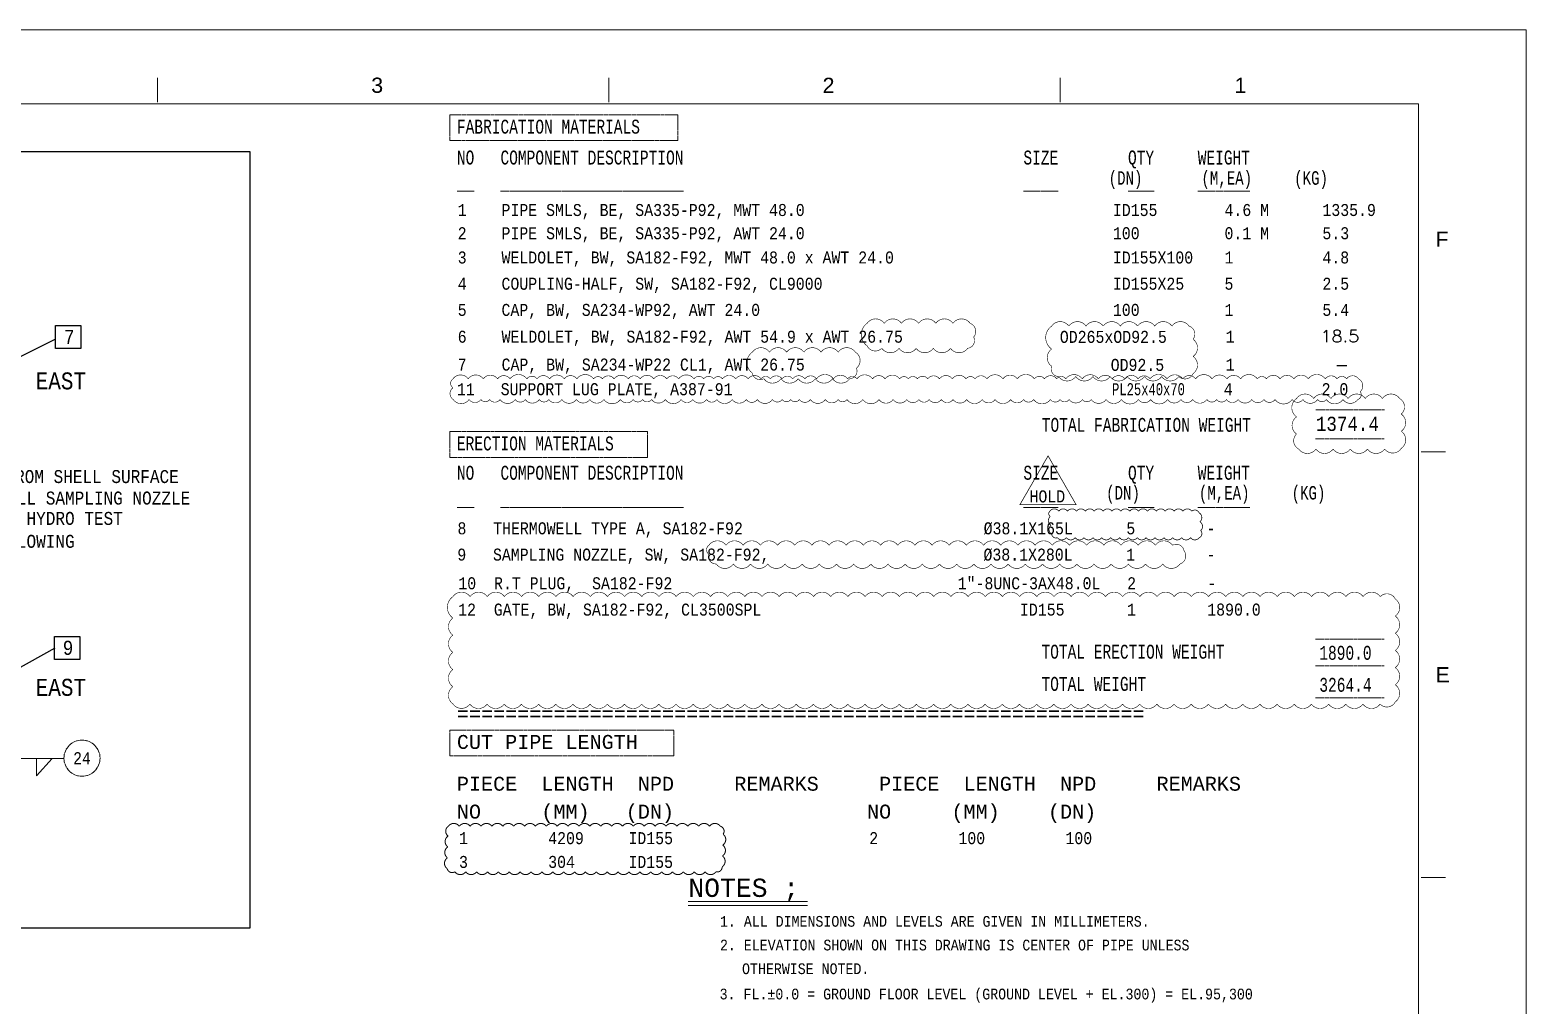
# Model space of a CAD drawing. Header units: inches. Extents: x 985 to 1826, y 0 to 594.
# Drawn here: x 1477.6 to 1826.1, y 366.8 to 594 of the extents above; entities that cross this region are included whole.
import ezdxf
from ezdxf.enums import TextEntityAlignment as Align

# ---------------------------------------------------------------- set-up
doc = ezdxf.new("R2010")
doc.units = ezdxf.units.IN
doc.header["$MEASUREMENT"] = 0
doc.linetypes.add('Solid', pattern=[1, 1, 0])
for name, color, linetype in [('1', 7, 'Continuous'), ('2', 2, 'Continuous'), ('3', 3, 'Continuous'), ('4', 4, 'Continuous'), ('BG 0 -1', 7, 'Continuous'), ('DIM-LINES', 7, 'Continuous'), ('DIM-TEXT', 7, 'Continuous'), ('FRAME', 7, 'Continuous'), ('ISO-TEXT', 7, 'Continuous'), ('MAT-LIST', 7, 'Continuous'), ('MATLIST', 7, 'Continuous'), ('Rev.4', 6, 'Continuous')]:
    doc.layers.add(name, color=color, linetype=linetype)
for name, color, linetype, lineweight in [('borderText', 2, 'Solid', 13), ('weldCyanLabel', 4, 'Solid', 13), ('weldLabel', 2, 'Solid', 13)]:
    doc.layers.add(name, color=color, linetype=linetype, lineweight=lineweight)
doc.styles.add('Arial', font='arial.ttf')
doc.styles.add('fixedText', font='MONOTXT8.shx', dxfattribs={"width": 0.85})
doc.styles.add('MONOTXT', font='MONOTXT.shx', dxfattribs={"width": 0.8})
doc.styles.add('TXT', font='monotxt.shx')
doc.styles.add('txt.shx', font='txt.shx')

msp = doc.modelspace()

# ---------------------------------------------------------------- linework, layer by layer
at = {"layer": '1', "color": 4, "linetype": 'Continuous', "lineweight": 0}
for p, q in [((1630.93, 390.94), (1658.72, 390.94)), ((1630.93, 390.05), (1658.72, 390.05))]:
    msp.add_line(p, q, dxfattribs=at)
at = {"layer": '2', "color": 4}
for points in [[(1483.59, 525.13), (1489.49, 525.13), (1489.49, 519.76), (1483.59, 519.76)], [(1483.3, 452.73), (1489.2, 452.73), (1489.2, 447.37), (1483.3, 447.37)]]:
    msp.add_lwpolyline(points, close=True, dxfattribs=at)
at = {"layer": '3', "color": 2, "linetype": 'Continuous', "lineweight": 0}
for points in [[(1469.24, 424.29), (1485.59, 424.29)], [(1479.11, 424.29), (1479.11, 420.27)], [(1479.11, 424.29), (1479.11, 420.27), (1482.8, 424.29)]]:
    msp.add_lwpolyline(points, dxfattribs=at)
at = {"layer": '4', "color": 2}
msp.add_lwpolyline([(1378.28, 565.68), (1528.86, 565.68), (1528.86, 384.75), (1378.28, 384.75)], close=True, dxfattribs=at)
at = {"layer": 'BG 0 -1', "color": 7, "linetype": 'Continuous', "lineweight": 9}
for p, q in [((985.09, 594), (1826.09, 594)), ((1826.09, 594), (1826.09, 0)), ((1507.29, 577.17), (1507.29, 582.83)), ((1612.41, 577.17), (1612.41, 582.83)), ((1717.54, 577.17), (1717.54, 582.83)), ((1801.02, 576.75), (1010.2, 576.75)), ((1801.02, 18.11), (1801.02, 576.75)), ((1801.65, 495.71), (1807.3, 495.71)), ((1801.65, 396.57), (1807.3, 396.57))]:
    msp.add_line(p, q, dxfattribs=at)
at = {"layer": 'borderText'}
for p, q in [((1777.14, 505.48), (1793.13, 505.48)), ((1777.06, 498.77), (1793.04, 498.77)), ((1777.06, 498.77), (1793.04, 498.77)), ((1777.06, 452.11), (1793.04, 452.11)), ((1777.06, 445.9), (1793.04, 445.9)), ((1777.06, 438.38), (1793.04, 438.38))]:
    msp.add_line(p, q, dxfattribs=at)
at = {"layer": 'borderText', "flags": 128}
for points in [[(1575.44, 568.21), (1575.44, 574.2), (1628.48, 574.2), (1628.48, 568.21)], [(1575.44, 494.43), (1575.44, 500.42), (1621.45, 500.42), (1621.45, 494.43)], [(1575.44, 424.89), (1575.44, 430.89), (1627.62, 430.89), (1627.62, 424.89)]]:
    msp.add_lwpolyline(points, close=True, dxfattribs=at)
at = {"layer": 'DIM-LINES', "color": 4}
for p, q in [((1483.54, 521.99), (1473.65, 517.01)), ((1483.44, 449.98), (1474.07, 444.76))]:
    msp.add_line(p, q, dxfattribs=at)
at = {"layer": 'Rev.4', "color": 1}
for points, const_width in [([(1672.6, 525.65, -0.520567), (1676.6, 525.65, -0.520567), (1680.6, 525.65, -0.520567), (1684.6, 525.65, -0.520567), (1688.6, 525.65, -0.520567), (1692.6, 525.65, -0.520567), (1696.6, 525.65, -0.520567), (1697.42, 522.46, -0.520567), (1696.03, 519.84, -0.520567), (1692.03, 519.84, -0.520567), (1688.03, 519.84, -0.520567), (1684.03, 519.84, -0.520567), (1680.03, 519.84, -0.520567), (1676.03, 519.84, -0.520567), (1672.6, 520.42, -0.520567)], 0.132), ([(1715.59, 525.01, -0.520567), (1719.59, 525.01, -0.520567), (1723.59, 525.01, -0.520567), (1727.59, 525.01, -0.520567), (1731.59, 525.01, -0.520567), (1735.59, 525.01, -0.520567), (1739.59, 525.01, -0.520567), (1743.59, 525.01, -0.520567), (1747.59, 525.01, -0.520567), (1748.52, 521.94, -0.520567), (1748.52, 517.94, -0.520567), (1748.52, 513.94, -0.520567), (1745.2, 513.27, -0.520567), (1741.2, 513.27, -0.520567), (1737.2, 513.27, -0.520567), (1733.2, 513.27, -0.520567), (1729.2, 513.27, -0.520567), (1725.2, 513.27, -0.520567), (1721.2, 513.27, -0.520567), (1717.2, 513.27, -0.520567), (1715.59, 515.66, -0.520567), (1715.59, 519.66, -0.520567)], 0.132), ([(1645.87, 518.94, -0.520567), (1649.87, 518.94, -0.520567), (1653.87, 518.94, -0.520567), (1657.87, 518.94, -0.520567), (1661.87, 518.94, -0.520567), (1665.87, 518.94, -0.520567), (1669.87, 518.94, -0.520567), (1670.12, 515.19, -0.520567), (1668.55, 512.76, -0.520567), (1664.55, 512.76, -0.520567), (1660.55, 512.76, -0.520567), (1656.55, 512.76, -0.520567), (1652.55, 512.76, -0.520567), (1648.55, 512.76, -0.520567), (1645.87, 514.08, -0.520567)], 0.132), ([(1576.14, 512.71, -0.520567), (1579.69, 512.71, -0.520567), (1583.21, 512.71, -0.520567), (1586.53, 512.71, -0.520567), (1589.43, 512.71, -0.520567), (1593.35, 512.71, -0.520567), (1595.72, 512.71, -0.520567), (1598.65, 512.71, -0.520567), (1602.07, 512.71, -0.520567), (1605, 512.71, -0.520567), (1608.89, 512.71, -0.520567), (1610.96, 512.71, -0.520567), (1613.68, 512.71, -0.520567), (1616.97, 512.71, -0.520567), (1619.75, 512.71, -0.520567), (1622.92, 512.71, -0.520567), (1625.94, 512.71, -0.520567), (1628.71, 512.71, -0.520567), (1632.27, 512.71, -0.520567), (1634.55, 512.71, -0.520567), (1636.86, 512.71, -0.520567), (1638.92, 512.71, -0.520567), (1641.99, 512.71, -0.520567), (1644.9, 512.71, -0.520567), (1647.89, 512.71, -0.520567), (1650.07, 512.71, -0.520567), (1652.8, 512.71, -0.520567), (1655.27, 512.71, -0.520567), (1658.1, 512.71, -0.520567), (1660.82, 512.71, -0.520567), (1664.75, 512.71, -0.520567), (1668.06, 512.71, -0.520567), (1670.23, 512.71, -0.520567), (1673.87, 512.71, -0.520567), (1676.8, 512.71, -0.520567), (1680.17, 512.71, -0.520567), (1682.21, 512.71, -0.520567), (1684.33, 512.71, -0.520567), (1686.72, 512.71, -0.520567), (1689.46, 512.71, -0.520567), (1692.45, 512.71, -0.520567), (1695.65, 512.71, -0.520567), (1697.74, 512.71, -0.520567), (1700.53, 512.71, -0.520567), (1704.24, 512.71, -0.520567), (1707.59, 512.71, -0.520567), (1711.56, 512.71, -0.520567), (1713.91, 512.71, -0.520567), (1716.77, 512.71, -0.520567), (1718.89, 512.71, -0.520567), (1722.72, 512.71, -0.520567), (1726.46, 512.71, -0.520567), (1729.7, 512.71, -0.520567), (1732.6, 512.71, -0.520567), (1735.73, 512.71, -0.520567), (1738.5, 512.71, -0.520567), (1742.46, 512.71, -0.520567), (1746.12, 512.71, -0.520567), (1749.11, 512.71, -0.520567), (1752.95, 512.71, -0.520567), (1756.41, 512.71, -0.520567), (1759.59, 512.71, -0.520567), (1763.49, 512.71, -0.520567), (1765.62, 512.71, -0.520567), (1768.8, 512.71, -0.520567), (1772, 512.71, -0.520567), (1775.37, 512.71, -0.520567), (1779.32, 512.71, -0.520567), (1782.07, 512.71, -0.520567), (1784.28, 512.71, -0.520567), (1787.08, 512.71, -0.520567), (1787.45, 509.74, -0.520567), (1786.89, 507.91, -0.520567), (1783.44, 507.91, -0.520567), (1779.56, 507.91, -0.520567), (1777.54, 507.91, -0.520567), (1774.11, 507.91, -0.520567), (1771.61, 507.91, -0.520567), (1767.62, 507.91, -0.520567), (1765.02, 507.91, -0.520567), (1762.2, 507.91, -0.520567), (1759.02, 507.91, -0.520567), (1756.31, 507.91, -0.520567), (1754.03, 507.91, -0.520567), (1751.75, 507.91, -0.520567), (1748.45, 507.91, -0.520567), (1745.69, 507.91, -0.520567), (1742.59, 507.91, -0.520567), (1738.65, 507.91, -0.520567), (1735.8, 507.91, -0.520567), (1731.84, 507.91, -0.520567), (1728.27, 507.91, -0.520567), (1724.8, 507.91, -0.520567), (1722.76, 507.91, -0.520567), (1719.67, 507.91, -0.520567), (1717.56, 507.91, -0.520567), (1715.29, 507.91, -0.520567), (1711.4, 507.91, -0.520567), (1709.04, 507.91, -0.520567), (1706.04, 507.91, -0.520567), (1702.41, 507.91, -0.520567), (1699.41, 507.91, -0.520567), (1695.8, 507.91, -0.520567), (1692.62, 507.91, -0.520567), (1689.89, 507.91, -0.520567), (1687.06, 507.91, -0.520567), (1684.66, 507.91, -0.520567), (1681.85, 507.91, -0.520567), (1678.66, 507.91, -0.520567), (1675.37, 507.91, -0.520567), (1671.6, 507.91, -0.520567), (1667.92, 507.91, -0.520567), (1665.86, 507.91, -0.520567), (1662.86, 507.91, -0.520567), (1659.39, 507.91, -0.520567), (1656.84, 507.91, -0.520567), (1654.82, 507.91, -0.520567), (1652.82, 507.91, -0.520567), (1650.55, 507.91, -0.520567), (1647.03, 507.91, -0.520567), (1644.46, 507.91, -0.520567), (1641.18, 507.91, -0.520567), (1637.61, 507.91, -0.520567), (1635.22, 507.91, -0.520567), (1632, 507.91, -0.520567), (1629.28, 507.91, -0.520567), (1625.6, 507.91, -0.520567), (1622.41, 507.91, -0.520567), (1620.31, 507.91, -0.520567), (1618.11, 507.91, -0.520567), (1615.13, 507.91, -0.520567), (1611.3, 507.91, -0.520567), (1608.02, 507.91, -0.520567), (1604.89, 507.91, -0.520567), (1601.5, 507.91, -0.520567), (1598.47, 507.91, -0.520567), (1596.25, 507.91, -0.520567), (1592.99, 507.91, -0.520567), (1590.64, 507.91, -0.520567), (1587.1, 507.91, -0.520567), (1584.7, 507.91, -0.520567), (1582.65, 507.91, -0.520567), (1579.9, 507.91, -0.520567), (1576.2, 507.91, -0.520567), (1576.14, 510.64, -0.520567)], 0.132), ([(1772.63, 508.14, -0.520567), (1776.63, 508.14, -0.520567), (1780.63, 508.14, -0.520567), (1784.63, 508.14, -0.520567), (1788.63, 508.14, -0.520567), (1792.63, 508.14, -0.520567), (1796.63, 508.14, -0.520567), (1797.01, 504.52, -0.520567), (1797.01, 500.52, -0.520567), (1797.01, 496.52, -0.520567), (1793.14, 496.38, -0.520567), (1789.14, 496.38, -0.520567), (1785.14, 496.38, -0.520567), (1781.14, 496.38, -0.520567), (1777.14, 496.38, -0.520567), (1773.14, 496.38, -0.520567), (1772.63, 499.87, -0.520567), (1772.63, 503.87, -0.520567)], 0.132), ([(1715.17, 481.89, -0.520567), (1717.24, 481.89, -0.520567), (1719.3, 481.89, -0.520567), (1721.37, 481.89, -0.520567), (1723.44, 481.89, -0.520567), (1725.5, 481.89, -0.520567), (1727.57, 481.89, -0.520567), (1729.64, 481.89, -0.520567), (1731.7, 481.89, -0.520567), (1733.77, 481.89, -0.520567), (1735.83, 481.89, -0.520567), (1737.9, 481.89, -0.520567), (1739.97, 481.89, -0.520567), (1742.03, 481.89, -0.520567), (1744.1, 481.89, -0.520567), (1746.17, 481.89, -0.520567), (1748.23, 481.89, -0.520567), (1749.94, 481.5, -0.520567), (1750.11, 479.44, -0.520567), (1750.28, 477.38, -0.520567), (1749.99, 475.74, -0.520567), (1747.93, 475.74, -0.520567), (1745.86, 475.74, -0.520567), (1743.79, 475.74, -0.520567), (1741.73, 475.74, -0.520567), (1739.66, 475.74, -0.520567), (1737.59, 475.74, -0.520567), (1735.53, 475.74, -0.520567), (1733.46, 475.74, -0.520567), (1731.4, 475.74, -0.520567), (1729.33, 475.74, -0.520567), (1727.26, 475.74, -0.520567), (1725.2, 475.74, -0.520567), (1723.13, 475.74, -0.520567), (1721.07, 475.74, -0.520567), (1719, 475.74, -0.520567), (1716.93, 475.74, -0.520567), (1715.61, 476.55, -0.520567), (1715.44, 478.61, -0.520567), (1715.27, 480.67, -0.520567)], 0.173), ([(1635.74, 473.95, -0.520567), (1639.74, 473.95, -0.520567), (1643.74, 473.95, -0.520567), (1647.74, 473.95, -0.520567), (1651.74, 473.95, -0.520567), (1655.74, 473.95, -0.520567), (1659.74, 473.95, -0.520567), (1663.74, 473.95, -0.520567), (1667.74, 473.95, -0.520567), (1671.74, 473.95, -0.520567), (1675.74, 473.95, -0.520567), (1679.74, 473.95, -0.520567), (1683.74, 473.95, -0.520567), (1687.74, 473.95, -0.520567), (1691.74, 473.95, -0.520567), (1695.74, 473.95, -0.520567), (1699.74, 473.95, -0.520567), (1703.74, 473.95, -0.520567), (1707.74, 473.95, -0.520567), (1711.74, 473.95, -0.520567), (1715.74, 473.95, -0.520567), (1719.74, 473.95, -0.520567), (1723.74, 473.95, -0.520567), (1727.74, 473.95, -0.520567), (1731.74, 473.95, -0.520567), (1735.74, 473.95, -0.520567), (1739.74, 473.95, -0.520567), (1743.74, 473.95, -0.520567), (1746.43, 472.64, -0.520567), (1745.46, 469.6, -0.520567), (1741.46, 469.6, -0.520567), (1737.46, 469.6, -0.520567), (1733.46, 469.6, -0.520567), (1729.46, 469.6, -0.520567), (1725.46, 469.6, -0.520567), (1721.46, 469.6, -0.520567), (1717.46, 469.6, -0.520567), (1713.46, 469.6, -0.520567), (1709.46, 469.6, -0.520567), (1705.46, 469.6, -0.520567), (1701.46, 469.6, -0.520567), (1697.46, 469.6, -0.520567), (1693.46, 469.6, -0.520567), (1689.46, 469.6, -0.520567), (1685.46, 469.6, -0.520567), (1681.46, 469.6, -0.520567), (1677.46, 469.6, -0.520567), (1673.46, 469.6, -0.520567), (1669.46, 469.6, -0.520567), (1665.46, 469.6, -0.520567), (1661.46, 469.6, -0.520567), (1657.46, 469.6, -0.520567), (1653.46, 469.6, -0.520567), (1649.46, 469.6, -0.520567), (1645.46, 469.6, -0.520567), (1641.46, 469.6, -0.520567), (1637.46, 469.6, -0.520567), (1635.74, 471.88, -0.520567)], 0.132), ([(1576.13, 461.99, -0.520567), (1580.13, 461.99, -0.520567), (1584.13, 461.99, -0.520567), (1588.13, 461.99, -0.520567), (1592.13, 461.99, -0.520567), (1596.13, 461.99, -0.520567), (1600.13, 461.99, -0.520567), (1604.13, 461.99, -0.520567), (1608.13, 461.99, -0.520567), (1612.13, 461.99, -0.520567), (1616.13, 461.99, -0.520567), (1620.13, 461.99, -0.520567), (1624.13, 461.99, -0.520567), (1628.13, 461.99, -0.520567), (1632.13, 461.99, -0.520567), (1636.13, 461.99, -0.520567), (1640.13, 461.99, -0.520567), (1644.13, 461.99, -0.520567), (1648.13, 461.99, -0.520567), (1652.13, 461.99, -0.520567), (1656.13, 461.99, -0.520567), (1660.13, 461.99, -0.520567), (1664.13, 461.99, -0.520567), (1668.13, 461.99, -0.520567), (1672.13, 461.99, -0.520567), (1676.13, 461.99, -0.520567), (1680.13, 461.99, -0.520567), (1684.13, 461.99, -0.520567), (1688.13, 461.99, -0.520567), (1692.13, 461.99, -0.520567), (1696.13, 461.99, -0.520567), (1700.13, 461.99, -0.520567), (1704.13, 461.99, -0.520567), (1708.13, 461.99, -0.520567), (1712.13, 461.99, -0.520567), (1716.13, 461.99, -0.520567), (1720.13, 461.99, -0.520567), (1724.13, 461.99, -0.520567), (1728.13, 461.99, -0.520567), (1732.13, 461.99, -0.520567), (1736.13, 461.99, -0.520567), (1740.13, 461.99, -0.520567), (1744.13, 461.99, -0.520567), (1748.13, 461.99, -0.520567), (1752.13, 461.99, -0.520567), (1756.13, 461.99, -0.520567), (1760.13, 461.99, -0.520567), (1764.13, 461.99, -0.520567), (1768.13, 461.99, -0.520567), (1772.13, 461.99, -0.520567), (1776.13, 461.99, -0.520567), (1780.13, 461.99, -0.520567), (1784.13, 461.99, -0.520567), (1788.13, 461.99, -0.520567), (1792.13, 461.99, -0.520567), (1795.61, 461.46, -0.520567), (1795.61, 457.46, -0.520567), (1795.61, 453.46, -0.520567), (1795.61, 449.46, -0.520567), (1795.61, 445.46, -0.520567), (1795.61, 441.46, -0.520567), (1795.61, 437.46, -0.520567), (1792.09, 436.97, -0.520567), (1788.09, 436.97, -0.520567), (1784.09, 436.97, -0.520567), (1780.09, 436.97, -0.520567), (1776.09, 436.97, -0.520567), (1772.09, 436.97, -0.520567), (1768.09, 436.97, -0.520567), (1764.09, 436.97, -0.520567), (1760.09, 436.97, -0.520567), (1756.09, 436.97, -0.520567), (1752.09, 436.97, -0.520567), (1748.09, 436.97, -0.520567), (1744.09, 436.97, -0.520567), (1740.09, 436.97, -0.520567), (1736.09, 436.97, -0.520567), (1732.09, 436.97, -0.520567), (1728.09, 436.97, -0.520567), (1724.09, 436.97, -0.520567), (1720.09, 436.97, -0.520567), (1716.09, 436.97, -0.520567), (1712.09, 436.97, -0.520567), (1708.09, 436.97, -0.520567), (1704.09, 436.97, -0.520567), (1700.09, 436.97, -0.520567), (1696.09, 436.97, -0.520567), (1692.09, 436.97, -0.520567), (1688.09, 436.97, -0.520567), (1684.09, 436.97, -0.520567), (1680.09, 436.97, -0.520567), (1676.09, 436.97, -0.520567), (1672.09, 436.97, -0.520567), (1668.09, 436.97, -0.520567), (1664.09, 436.97, -0.520567), (1660.09, 436.97, -0.520567), (1656.09, 436.97, -0.520567), (1652.09, 436.97, -0.520567), (1648.09, 436.97, -0.520567), (1644.09, 436.97, -0.520567), (1640.09, 436.97, -0.520567), (1636.09, 436.97, -0.520567), (1632.09, 436.97, -0.520567), (1628.09, 436.97, -0.520567), (1624.09, 436.97, -0.520567), (1620.09, 436.97, -0.520567), (1616.09, 436.97, -0.520567), (1612.09, 436.97, -0.520567), (1608.09, 436.97, -0.520567), (1604.09, 436.97, -0.520567), (1600.09, 436.97, -0.520567), (1596.09, 436.97, -0.520567), (1592.09, 436.97, -0.520567), (1588.09, 436.97, -0.520567), (1584.09, 436.97, -0.520567), (1580.09, 436.97, -0.520567), (1576.13, 437.01, -0.520567), (1576.13, 441.01, -0.520567), (1576.13, 445.01, -0.520567), (1576.13, 449.01, -0.520567), (1576.13, 453.01, -0.520567), (1576.13, 457.01, -0.520567)], 0.132), ([(1575.07, 408.5, -0.520567), (1577.61, 408.5, -0.520567), (1580.14, 408.5, -0.520567), (1582.68, 408.5, -0.520567), (1585.21, 408.5, -0.520567), (1587.75, 408.5, -0.520567), (1590.28, 408.5, -0.520567), (1592.82, 408.5, -0.520567), (1595.35, 408.5, -0.520567), (1597.88, 408.5, -0.520567), (1600.42, 408.5, -0.520567), (1602.95, 408.5, -0.520567), (1605.49, 408.5, -0.520567), (1608.02, 408.5, -0.520567), (1610.56, 408.5, -0.520567), (1613.09, 408.5, -0.520567), (1615.63, 408.5, -0.520567), (1618.16, 408.5, -0.520567), (1620.69, 408.5, -0.520567), (1623.23, 408.5, -0.520567), (1625.76, 408.5, -0.520567), (1628.3, 408.5, -0.520567), (1630.83, 408.5, -0.520567), (1633.37, 408.5, -0.520567), (1635.9, 408.5, -0.520567), (1638.43, 408.5, -0.520567), (1639.06, 406.64, -0.520567), (1638.98, 404.11, -0.520567), (1638.91, 401.58, -0.520567), (1638.83, 399.04, -0.520567), (1637.41, 397.9, -0.520567), (1634.87, 397.9, -0.520567), (1632.34, 397.9, -0.520567), (1629.8, 397.9, -0.520567), (1627.27, 397.9, -0.520567), (1624.74, 397.9, -0.520567), (1622.2, 397.9, -0.520567), (1619.67, 397.9, -0.520567), (1617.13, 397.9, -0.520567), (1614.6, 397.9, -0.520567), (1612.06, 397.9, -0.520567), (1609.53, 397.9, -0.520567), (1607, 397.9, -0.520567), (1604.46, 397.9, -0.520567), (1601.93, 397.9, -0.520567), (1599.39, 397.9, -0.520567), (1596.86, 397.9, -0.520567), (1594.32, 397.9, -0.520567), (1591.79, 397.9, -0.520567), (1589.25, 397.9, -0.520567), (1586.72, 397.9, -0.520567), (1584.19, 397.9, -0.520567), (1581.65, 397.9, -0.520567), (1579.12, 397.9, -0.520567), (1576.58, 397.9, -0.520567), (1574.79, 398.62, -0.520567), (1574.86, 401.15, -0.520567), (1574.94, 403.69, -0.520567), (1575.01, 406.22, -0.520567)], 0.238)]:
    msp.add_lwpolyline(points, format="xyb", close=True, dxfattribs=dict(at, const_width=const_width))
at = {"layer": 'Rev.4', "color": 1, "const_width": 0.173}
msp.add_lwpolyline([(1714.75, 494.77), (1708.18, 483.39), (1721.3, 483.39)], close=True, dxfattribs=at)
at = {"layer": 'weldCyanLabel'}
msp.add_circle((1489.74, 424.35), 4.21, dxfattribs=at)

# ---------------------------------------------------------------- texts
at = {"layer": '1', "color": 4, "linetype": 'Continuous', "lineweight": 0, "style": 'MONOTXT'}
msp.add_text('NOTES ;', height=4.263, dxfattribs=at).set_placement((1643.88, 394.17), align=Align.MIDDLE_CENTER)
at = {"layer": '3', "color": 2, "linetype": 'Continuous', "lineweight": 0, "style": 'TXT', "width": 0.857082}
for s, p in [('CUT OUT FROM SHELL SURFACE', (1453.96, 488.45)), ('AND INSTALL SAMPLING NOZZLE', (1454.38, 483.44)), ('AFTER THE HYDRO TEST', (1454.38, 478.7)), ('& STEAM BLOWING', (1454.38, 473.36))]:
    msp.add_text(s, height=3.0242, dxfattribs=at).set_placement(p)
at = {"layer": '3', "color": 2, "style": 'MONOTXT', "width": 0.8571}
msp.add_text('HOLD', height=2.8, dxfattribs=at).set_placement((1710.43, 483.94))
at = {"layer": 'BG 0 -1', "color": 7, "style": 'Arial', "width": 1.008516}
for s, p in [('3', (1558.49, 581.12)), ('2', (1663.62, 581.12)), ('1', (1759.57, 581.1))]:
    msp.add_text(s, height=3.54, dxfattribs=at).set_placement(p, align=Align.MIDDLE)
at = {"layer": 'BG 0 -1', "color": 7, "style": 'Arial'}
for s, width, p in [('F', 0.993934, (1805.03, 543.5)), ('E', 1.004063, (1805, 442.02))]:
    msp.add_text(s, height=3.54, dxfattribs=dict(at, width=width)).set_placement(p)
at = {"layer": 'borderText', "style": 'fixedText', "width": 0.7225}
for s, height, p in [('FABRICATION MATERIALS', 3.2463, (1577.06, 569.84)), ('NO   COMPONENT DESCRIPTION                                       SIZE        QTY     WEIGHT  ', 3.2463, (1577.06, 562.65)), (' (DN)       (M,EA)     (KG)  ', 3.1409, (1726.91, 557.94)), ('__   _____________________                                       ____        ___     ______  ', 3.2463, (1577.06, 556.84)), ('TOTAL FABRICATION WEIGHT', 3.2463, (1713.29, 500.38)), ('ERECTION MATERIALS', 3.2463, (1577.06, 496.05)), ('NO   COMPONENT DESCRIPTION                                       SIZE        QTY     WEIGHT  ', 3.2463, (1577.06, 489.22)), (' (DN)       (M,EA)     (KG)  ', 3.1409, (1726.32, 484.61)), ('__   _____________________                                       ____        ___     ______  ', 3.2463, (1577.06, 483.19)), ('TOTAL ERECTION WEIGHT', 3.2463, (1713.22, 447.54)), ('1890.0', 3.246, (1777.93, 447.27)), ('TOTAL WEIGHT                ', 3.2463, (1713.22, 440.04)), ('3264.4', 3.246, (1777.93, 439.82))]:
    msp.add_text(s, height=height, dxfattribs=at).set_placement(p)
at = {"layer": 'borderText', "style": 'fixedText'}
for s, p in [('=========================================================', (1577.06, 433.08)), ('CUT PIPE LENGTH', (1577.06, 426.52)), ('PIECE  LENGTH  NPD     REMARKS     PIECE  LENGTH  NPD     REMARKS     ', (1577.06, 416.78)), ('NO     (MM)   (DN)                NO     (MM)    (DN)                  ', (1577.06, 410.29))]:
    msp.add_text(s, height=3.2463, dxfattribs=at).set_placement(p)
at = {"layer": 'DIM-TEXT', "color": 2, "style": 'MONOTXT', "width": 0.8566}
msp.add_text('1374.4', height=3.3, dxfattribs=at).set_placement((1777.13, 500.58))
at = {"layer": 'FRAME', "color": 2, "style": 'MONOTXT', "width": 0.8566}
for s, p in [('1. ALL DIMENSIONS AND LEVELS ARE GIVEN IN MILLIMETERS.', (1638.33, 386.35)), ('2. ELEVATION SHOWN ON THIS DRAWING IS CENTER OF PIPE UNLESS', (1638.33, 380.83)), ('    OTHERWISE NOTED.', (1636.06, 375.31))]:
    msp.add_text(s, height=2.5, dxfattribs=at).set_placement(p, align=Align.MIDDLE_LEFT)
msp.add_text('3. FL.±0.0 = GROUND FLOOR LEVEL (GROUND LEVEL + EL.300) = EL.95,300', height=2.5, dxfattribs=at).set_placement((1638.26, 368.17))
at = {"layer": 'ISO-TEXT', "color": 2, "style": 'MONOTXT', "width": 0.8566}
for s, height, p in [('7', 3.3, (1485.54, 520.81)), ('EAST', 3.96, (1478.95, 510.26)), ('9', 3.3, (1485.26, 448.42)), ('EAST', 3.96, (1478.95, 438.88))]:
    msp.add_text(s, height=height, dxfattribs=at).set_placement(p)
at = {"layer": 'MAT-LIST', "color": 2, "style": 'MONOTXT'}
for s, width, p in [('1', 0.8571, (1577.25, 550.65)), ('PIPE SMLS, BE, SA335-P92, MWT 48.0', 0.8571, (1587.45, 550.65)), ('ID155', 0.8571, (1729.85, 550.65)), ('4.6 M', 0.8571, (1755.85, 550.65)), ('1335.9', 0.8571, (1778.65, 550.65)), ('2', 0.8571, (1577.25, 545.24)), ('PIPE SMLS, BE, SA335-P92, AWT 24.0', 0.8571, (1587.45, 545.24)), ('100', 0.8571, (1729.85, 545.24)), ('0.1 M', 0.8571, (1755.85, 545.24)), ('5.3', 0.8571, (1778.65, 545.24)), ('3', 0.8571, (1577.25, 539.59)), ('WELDOLET, BW, SA182-F92, MWT 48.0 x AWT 24.0', 0.8571, (1587.45, 539.59)), ('ID155X100', 0.8571, (1729.85, 539.59)), ('1', 0.8571, (1755.85, 539.59)), ('4.8', 0.8571, (1778.65, 539.59)), ('4', 0.8571, (1577.25, 533.48)), ('COUPLING-HALF, SW, SA182-F92, CL9000', 0.8571, (1587.45, 533.48)), ('ID155X25', 0.8571, (1729.85, 533.48)), ('5', 0.8571, (1755.85, 533.48)), ('2.5', 0.8571, (1778.65, 533.48)), ('5', 0.8571, (1577.25, 527.38)), ('CAP, BW, SA234-WP92, AWT 24.0', 0.8571, (1587.45, 527.38)), ('100', 0.8571, (1729.85, 527.38)), ('1', 0.8571, (1755.85, 527.38)), ('5.4', 0.8571, (1778.65, 527.38)), ('6', 0.8571, (1577.25, 521.14)), ('WELDOLET, BW, SA182-F92, AWT 54.9 x AWT 26.75', 0.8571, (1587.47, 521.14)), ('OD265xOD92.5', 0.8571, (1717.49, 521.1)), ('1', 0.8571, (1756.12, 521.14)), ('7', 0.8571, (1577.25, 514.65)), ('CAP, BW, SA234-WP22 CL1, AWT 26.75', 0.8571, (1587.47, 514.65)), ('OD92.5', 0.8571, (1729.34, 514.57)), ('1', 0.8571, (1756.12, 514.65)), ('11', 0.8571, (1577.06, 508.91)), ('SUPPORT LUG PLATE, A387-91', 0.8571, (1587.26, 508.91)), ('PL25x40x70', 0.7, (1729.66, 508.91)), ('4', 0.8571, (1755.66, 508.91)), ('2.0', 0.8571, (1778.46, 508.91)), ('8   THERMOWELL TYPE A, SA182-F92                           %%C38.1X165L      5        -', 0.8571, (1577.2, 476.5)), ('9   SAMPLING NOZZLE, SW, SA182-F92,                        %%C38.1X280L      1        -  ', 0.8571, (1577.16, 470.38)), ('10  R.T PLUG,  SA182-F92                                1"-8UNC-3AX48.0L   2        -', 0.8571, (1577.39, 463.7)), ('12  GATE, BW, SA182-F92, CL3500SPL                             ID155       1        1890.0', 0.8571, (1577.35, 457.57)), ('1         4209     ID155                      2         100         100', 0.8571, (1577.55, 404.33)), ('3         304      ID155                      ', 0.8571, (1577.55, 398.79))]:
    msp.add_text(s, height=2.8, dxfattribs=dict(at, width=width)).set_placement(p)
at = {"layer": 'MATLIST', "color": 2, "style": 'txt.shx', "width": 1.081317}
for s, p in [('18.5', (1778.17, 521.27)), ('-', (1781.5, 514.65))]:
    msp.add_text(s, height=2.8, dxfattribs=at).set_placement(p)
at = {"layer": 'weldLabel', "style": 'fixedText', "width": 0.85}
msp.add_text('24', height=2.804, dxfattribs=at).set_placement((1489.74, 424.35), align=Align.MIDDLE_CENTER)

doc.saveas('drawing.dxf')
